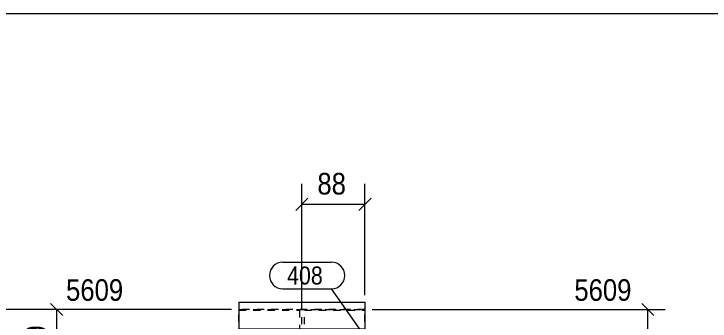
# Model space of a CAD drawing. Header units: millimetres. Extents: x 2 to 579, y 1 to 405.
# Drawn here: x 62.1 to 158.7, y 362.4 to 405 of the extents above; entities that cross this region are included whole.
import ezdxf

# ---------------------------------------------------------------- set-up
doc = ezdxf.new("R2010")
doc.units = ezdxf.units.MM
for name, pattern in [('XKITLINE00', [0]), ('XKITLINE01', [4, 1, -1, 1, -1]), ('XKITLINE03', [6, 3, -1, 1, -1])]:
    doc.linetypes.add(name, pattern=pattern)
for name, color, linetype, lineweight in [('Dimensions', 7, 'Continuous', 0), ('DrawingSheet', 5, 'Continuous', 0), ('Part', 2, 'Continuous', 0), ('PartMark', 7, 'Continuous', 0)]:
    doc.layers.add(name, color=color, linetype=linetype, lineweight=lineweight)
doc.styles.add('ARIAL', font='ARIAL.TTF')

# ---------------------------------------------------------------- blocks, each defined once
blk = doc.blocks.new('*A21')
at = {"layer": 'Part', "color": 7, "linetype": 'XKITLINE03', "lineweight": 0}
blk.add_line((102.027, 249.921), (102.027, 372.133), dxfattribs=at)
at = {"layer": 'Part', "color": 7, "linetype": 'XKITLINE01', "lineweight": 0}
for p, q in [((110.777, 363.979), (93.277, 363.979)), ((93.277, 360.287), (93.277, 363.979)), ((93.277, 363.863), (101.677, 363.863)), ((101.677, 363.863), (101.677, 249.921)), ((102.377, 249.921), (102.377, 363.863)), ((102.377, 363.863), (110.777, 363.863)), ((110.777, 360.287), (110.777, 363.979))]:
    blk.add_line(p, q, dxfattribs=at)
blk = doc.blocks.new('*A25')
at = {"layer": 'Part', "color": 2, "linetype": 'XKITLINE00', "lineweight": 0}
for p, q in [((93.277, 364.974), (93.277, 360.287)), ((93.277, 364.974), (110.777, 364.974)), ((110.777, 364.974), (110.777, 360.287)), ((93.277, 361.282), (110.777, 361.282)), ((93.277, 360.287), (110.777, 360.287))]:
    blk.add_line(p, q, dxfattribs=at)
at = {"layer": 'Part', "color": 7, "linetype": 'XKITLINE01', "lineweight": 0}
blk.add_line((93.277, 363.979), (110.777, 363.979), dxfattribs=at)
blk = doc.blocks.new('*A33')
at = {"layer": 'DrawingSheet', "color": 5, "linetype": 'XKITLINE00', "lineweight": 0}
blk.add_line((579, 405), (5, 405), dxfattribs=at)
blk = doc.blocks.new('*A71')
at = {"layer": 'Dimensions', "color": 7, "linetype": 'XKITLINE00', "lineweight": 0}
for p, q in [((102.027, 364.979), (102.027, 381.431)), ((110.777, 365.974), (110.777, 381.431)), ((102.875, 379.43), (101.178, 377.732)), ((111.625, 379.43), (109.928, 377.732)), ((102.027, 378.581), (110.777, 378.581))]:
    blk.add_line(p, q, dxfattribs=at)
at = {"layer": 'Dimensions', "color": 3}
for p in [(102.027, 378.581), (110.777, 378.581)]:
    blk.add_point(p, dxfattribs=at)
at = {"layer": 'Dimensions', "color": 3, "style": 'ARIAL', "width": 0.85}
blk.add_text('88', height=3, dxfattribs=at).set_placement((104.176, 379.931))
blk = doc.blocks.new('*A82')
at = {"layer": 'Dimensions', "color": 7, "linetype": 'XKITLINE00', "lineweight": 0}
for p, q in [((42.644, 364.828), (44.341, 363.131)), ((92.277, 363.979), (40.643, 363.979)), ((43.493, 296.281), (43.493, 363.979)), ((42.644, 297.13), (44.341, 295.432)), ((92.276, 296.281), (40.643, 296.281))]:
    blk.add_line(p, q, dxfattribs=at)
at = {"layer": 'Dimensions', "color": 3}
for p in [(43.493, 363.979), (43.493, 296.281)]:
    blk.add_point(p, dxfattribs=at)
at = {"layer": 'Dimensions', "color": 3, "style": 'ARIAL', "width": 0.85}
blk.add_text('5609', height=3, dxfattribs=at).set_placement((44.793, 365.179))
blk.add_text('677', height=3, rotation=90.00021, dxfattribs=at).set_placement((42.143, 326.792))
blk = doc.blocks.new('*A88')
at = {"layer": 'Dimensions', "color": 7, "linetype": 'XKITLINE00', "lineweight": 0}
for p, q in [((149.178, 364.828), (150.875, 363.131)), ((111.777, 363.979), (152.427, 363.979)), ((150.027, 354.639), (150.027, 363.979)), ((149.178, 355.487), (150.875, 353.79)), ((124.777, 354.639), (152.427, 354.639))]:
    blk.add_line(p, q, dxfattribs=at)
at = {"layer": 'Dimensions', "color": 3}
for p in [(150.027, 363.979), (150.027, 354.639)]:
    blk.add_point(p, dxfattribs=at)
at = {"layer": 'Dimensions', "color": 3, "style": 'ARIAL', "width": 0.85}
blk.add_text('5609', height=3, dxfattribs=at).set_placement((139.826, 365.179))
blk.add_text('93', height=3, rotation=90.00021, dxfattribs=at).set_placement((148.677, 357.084))
blk = doc.blocks.new('*A97')
at = {"layer": 'Dimensions', "color": 7, "linetype": 'XKITLINE00', "lineweight": 0}
for p, q in [((67.16, 364.828), (68.857, 363.131)), ((92.277, 363.979), (65.158, 363.979)), ((68.008, 356.114), (68.008, 363.979)), ((67.16, 356.962), (68.857, 355.265)), ((96.027, 356.114), (65.158, 356.114))]:
    blk.add_line(p, q, dxfattribs=at)
at = {"layer": 'Dimensions', "color": 3}
for p in [(68.008, 363.979), (68.008, 356.114)]:
    blk.add_point(p, dxfattribs=at)
at = {"layer": 'Dimensions', "color": 3, "style": 'ARIAL', "width": 0.85}
blk.add_text('5609', height=3, dxfattribs=at).set_placement((69.308, 365.179))
blk.add_text('79', height=3, rotation=90.00021, dxfattribs=at).set_placement((66.658, 357.821))
blk = doc.blocks.new('*A101')
at = {"layer": 'PartMark', "color": 7, "linetype": 'XKITLINE00', "lineweight": 0}
for p, q in [((99.371, 370.542), (106.134, 370.542)), ((99.371, 366.842), (106.134, 366.842)), ((110.777, 360.287), (106.134, 366.842))]:
    blk.add_line(p, q, dxfattribs=at)
for centre, start, end in [((99.371, 368.692), 90, 270), ((106.134, 368.692), 270, 90)]:
    blk.add_arc(centre, 1.85, start, end, dxfattribs=at)
at = {"layer": 'PartMark', "color": 3, "style": 'ARIAL', "width": 0.85}
blk.add_text('408', height=2.5, dxfattribs=at).set_placement((99.971, 367.442))

msp = doc.modelspace()

# ---------------------------------------------------------------- block references
at = {"lineweight": 0}
for name in ['*A33', '*A71', '*A101', '*A82', '*A97', '*A88', '*A25']:
    msp.add_blockref(name, (0, 0), dxfattribs=at)
at = {"layer": 'Part', "lineweight": 0}
msp.add_blockref('*A21', (0, 0), dxfattribs=at)

doc.saveas('drawing.dxf')
